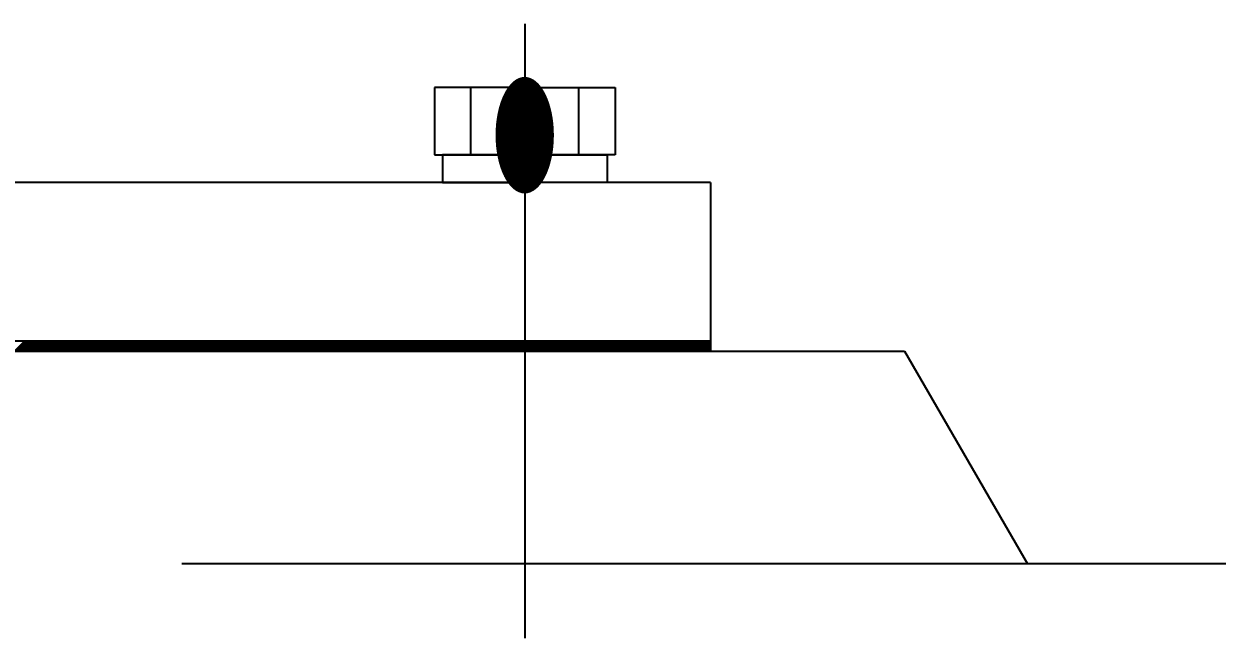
# Model space of a CAD drawing. Header units: millimetres. Extents: x 0 to 14700, y -398 to 10395.
# Drawn here: x 9381.6 to 9558.3, y 5487.3 to 5578.3 of the extents above; entities that cross this region are included whole.
import ezdxf
from ezdxf.enums import TextEntityAlignment as Align

# ---------------------------------------------------------------- set-up
doc = ezdxf.new("R2010")
doc.units = ezdxf.units.MM
doc.header["$LTSCALE"] = 350
doc.linetypes.add('K', pattern=[2.5, 1.25, -0.25, 0.25, -0.25, 0.25, -0.25])
doc.layers.add('01', color=7, linetype='Continuous')
doc.layers.add('07', color=6, linetype='K')
doc.styles.get("Standard").update_dxf_attribs({"font": 'isocp', "width": 0.707, "bigfont": 'intecad.shx'})

# ---------------------------------------------------------------- blocks, each defined once
blk = doc.blocks.new('rtrtrt')
at = {"layer": '07', "color": 6, "linetype": 'K', "ltscale": 0.8}
for p, q in [((8303.43, 22097.49), (8303.43, 22006.42)), ((8303.43, 22088.05), (8290.06, 22088.05)), ((8290.06, 22088.05), (8290.06, 22078.05)), ((8295.43, 22078.05), (8295.43, 22088.05)), ((8303.43, 22088.05), (8316.81, 22088.05)), ((8311.43, 22078.05), (8311.43, 22088.05)), ((8316.81, 22088.05), (8316.81, 22078.05)), ((8303.43, 22085.23), (8303.43, 22031.32)), ((8303.43, 22080.15), (8303.43, 22071.85)), ((8290.06, 22078.05), (8303.43, 22078.05)), ((8303.43, 22078.05), (8291.23, 22078.05)), ((8291.23, 22078.05), (8291.23, 22073.95)), ((8303.43, 22073.95), (8301.07, 22078.05)), ((8303.43, 22079.3), (8303.43, 22025.83)), ((8303.43, 22078.05), (8305.8, 22073.95)), ((8316.81, 22078.05), (8303.43, 22078.05)), ((8303.43, 22078.05), (8315.63, 22078.05)), ((8315.63, 22078.05), (8315.63, 22073.95)), ((8330.93, 22073.95), (7868.51, 22073.95)), ((8291.23, 22073.95), (8303.43, 22073.95)), ((8315.63, 22073.95), (8303.43, 22073.95)), ((8330.93, 22073.95), (8330.93, 22048.95)), ((8099.72, 22048.95), (8359.72, 22048.95)), ((8359.72, 22048.95), (8359.72, 22048.95)), ((8602.62, 22017.45), (8116.72, 22017.45))]:
    blk.add_line(p, q, dxfattribs=at)
at = {"layer": '07', "color": 6, "linetype": 'K'}
for p, q in [((8330.93, 22050.45), (7868.51, 22050.45)), ((8227.84, 22048.95), (8229.34, 22050.45)), ((8227.98, 22048.95), (8229.48, 22050.45)), ((8228.12, 22048.95), (8229.62, 22050.45)), ((8228.26, 22048.95), (8229.76, 22050.45)), ((8228.4, 22048.95), (8229.9, 22050.45)), ((8228.54, 22048.95), (8230.04, 22050.45)), ((8228.69, 22048.95), (8230.19, 22050.45)), ((8228.83, 22048.95), (8230.33, 22050.45)), ((8228.97, 22048.95), (8230.47, 22050.45)), ((8229.11, 22048.95), (8230.61, 22050.45)), ((8229.25, 22048.95), (8230.75, 22050.45)), ((8229.39, 22048.95), (8230.89, 22050.45)), ((8229.53, 22048.95), (8231.03, 22050.45)), ((8229.68, 22048.95), (8231.18, 22050.45)), ((8229.82, 22048.95), (8231.32, 22050.45)), ((8229.96, 22048.95), (8231.46, 22050.45)), ((8230.1, 22048.95), (8231.6, 22050.45)), ((8230.24, 22048.95), (8231.74, 22050.45)), ((8230.38, 22048.95), (8231.88, 22050.45)), ((8230.52, 22048.95), (8232.02, 22050.45)), ((8230.67, 22048.95), (8232.17, 22050.45)), ((8230.81, 22048.95), (8232.31, 22050.45)), ((8230.95, 22048.95), (8232.45, 22050.45)), ((8231.09, 22048.95), (8232.59, 22050.45)), ((8231.23, 22048.95), (8232.73, 22050.45)), ((8231.37, 22048.95), (8232.87, 22050.45)), ((8231.51, 22048.95), (8233.01, 22050.45)), ((8231.66, 22048.95), (8233.16, 22050.45)), ((8231.8, 22048.95), (8233.3, 22050.45)), ((8231.94, 22048.95), (8233.44, 22050.45)), ((8232.08, 22048.95), (8233.58, 22050.45)), ((8232.22, 22048.95), (8233.72, 22050.45)), ((8232.36, 22048.95), (8233.86, 22050.45)), ((8232.5, 22048.95), (8234, 22050.45)), ((8232.65, 22048.95), (8234.15, 22050.45)), ((8232.79, 22048.95), (8234.29, 22050.45)), ((8232.93, 22048.95), (8234.43, 22050.45)), ((8233.07, 22048.95), (8234.57, 22050.45)), ((8233.21, 22048.95), (8234.71, 22050.45)), ((8233.35, 22048.95), (8234.85, 22050.45)), ((8233.49, 22048.95), (8234.99, 22050.45)), ((8233.64, 22048.95), (8235.14, 22050.45)), ((8233.78, 22048.95), (8235.28, 22050.45)), ((8233.92, 22048.95), (8235.42, 22050.45)), ((8234.06, 22048.95), (8235.56, 22050.45)), ((8234.2, 22048.95), (8235.7, 22050.45)), ((8234.34, 22048.95), (8235.84, 22050.45)), ((8234.48, 22048.95), (8235.98, 22050.45)), ((8234.62, 22048.95), (8236.12, 22050.45)), ((8234.77, 22048.95), (8236.27, 22050.45)), ((8234.91, 22048.95), (8236.41, 22050.45)), ((8235.05, 22048.95), (8236.55, 22050.45)), ((8235.19, 22048.95), (8236.69, 22050.45)), ((8235.33, 22048.95), (8236.83, 22050.45)), ((8235.47, 22048.95), (8236.97, 22050.45)), ((8235.61, 22048.95), (8237.11, 22050.45)), ((8235.76, 22048.95), (8237.26, 22050.45)), ((8235.9, 22048.95), (8237.4, 22050.45)), ((8236.04, 22048.95), (8237.54, 22050.45)), ((8236.18, 22048.95), (8237.68, 22050.45)), ((8236.32, 22048.95), (8237.82, 22050.45)), ((8236.46, 22048.95), (8237.96, 22050.45)), ((8236.6, 22048.95), (8238.1, 22050.45)), ((8236.75, 22048.95), (8238.25, 22050.45)), ((8236.89, 22048.95), (8238.39, 22050.45)), ((8237.03, 22048.95), (8238.53, 22050.45)), ((8237.17, 22048.95), (8238.67, 22050.45)), ((8237.31, 22048.95), (8238.81, 22050.45)), ((8237.45, 22048.95), (8238.95, 22050.45)), ((8237.59, 22048.95), (8239.09, 22050.45)), ((8237.74, 22048.95), (8239.24, 22050.45)), ((8237.88, 22048.95), (8239.38, 22050.45)), ((8238.02, 22048.95), (8239.52, 22050.45)), ((8238.16, 22048.95), (8239.66, 22050.45)), ((8238.3, 22048.95), (8239.8, 22050.45)), ((8238.44, 22048.95), (8239.94, 22050.45)), ((8238.58, 22048.95), (8240.08, 22050.45)), ((8238.73, 22048.95), (8240.23, 22050.45)), ((8238.87, 22048.95), (8240.37, 22050.45)), ((8239.01, 22048.95), (8240.51, 22050.45)), ((8239.15, 22048.95), (8240.65, 22050.45)), ((8239.29, 22048.95), (8240.79, 22050.45)), ((8239.43, 22048.95), (8240.93, 22050.45)), ((8239.57, 22048.95), (8241.07, 22050.45)), ((8239.72, 22048.95), (8241.22, 22050.45)), ((8239.86, 22048.95), (8241.36, 22050.45)), ((8240, 22048.95), (8241.5, 22050.45)), ((8240.14, 22048.95), (8241.64, 22050.45)), ((8240.28, 22048.95), (8241.78, 22050.45)), ((8240.42, 22048.95), (8241.92, 22050.45)), ((8240.56, 22048.95), (8242.06, 22050.45)), ((8240.71, 22048.95), (8242.21, 22050.45)), ((8240.85, 22048.95), (8242.35, 22050.45)), ((8240.99, 22048.95), (8242.49, 22050.45)), ((8241.13, 22048.95), (8242.63, 22050.45)), ((8241.27, 22048.95), (8242.77, 22050.45)), ((8241.41, 22048.95), (8242.91, 22050.45)), ((8241.55, 22048.95), (8243.05, 22050.45)), ((8241.7, 22048.95), (8243.2, 22050.45)), ((8241.84, 22048.95), (8243.34, 22050.45)), ((8241.98, 22048.95), (8243.48, 22050.45)), ((8242.12, 22048.95), (8243.62, 22050.45)), ((8242.26, 22048.95), (8243.76, 22050.45)), ((8242.4, 22048.95), (8243.9, 22050.45)), ((8242.54, 22048.95), (8244.04, 22050.45)), ((8242.69, 22048.95), (8244.19, 22050.45)), ((8242.83, 22048.95), (8244.33, 22050.45)), ((8242.97, 22048.95), (8244.47, 22050.45)), ((8243.11, 22048.95), (8244.61, 22050.45)), ((8243.25, 22048.95), (8244.75, 22050.45)), ((8243.39, 22048.95), (8244.89, 22050.45)), ((8243.53, 22048.95), (8245.03, 22050.45)), ((8243.68, 22048.95), (8245.18, 22050.45)), ((8243.82, 22048.95), (8245.32, 22050.45)), ((8243.96, 22048.95), (8245.46, 22050.45)), ((8244.1, 22048.95), (8245.6, 22050.45)), ((8244.24, 22048.95), (8245.74, 22050.45)), ((8244.38, 22048.95), (8245.88, 22050.45)), ((8244.52, 22048.95), (8246.02, 22050.45)), ((8244.67, 22048.95), (8246.17, 22050.45)), ((8244.81, 22048.95), (8246.31, 22050.45)), ((8244.95, 22048.95), (8246.45, 22050.45)), ((8245.09, 22048.95), (8246.59, 22050.45)), ((8245.23, 22048.95), (8246.73, 22050.45)), ((8245.37, 22048.95), (8246.87, 22050.45)), ((8245.51, 22048.95), (8247.01, 22050.45)), ((8245.66, 22048.95), (8247.16, 22050.45)), ((8245.8, 22048.95), (8247.3, 22050.45)), ((8245.94, 22048.95), (8247.44, 22050.45)), ((8246.08, 22048.95), (8247.58, 22050.45)), ((8246.22, 22048.95), (8247.72, 22050.45)), ((8246.36, 22048.95), (8247.86, 22050.45)), ((8246.5, 22048.95), (8248, 22050.45)), ((8246.65, 22048.95), (8248.15, 22050.45)), ((8246.79, 22048.95), (8248.29, 22050.45)), ((8246.93, 22048.95), (8248.43, 22050.45)), ((8247.07, 22048.95), (8248.57, 22050.45)), ((8247.21, 22048.95), (8248.71, 22050.45)), ((8247.35, 22048.95), (8248.85, 22050.45)), ((8247.49, 22048.95), (8248.99, 22050.45)), ((8247.64, 22048.95), (8249.14, 22050.45)), ((8247.78, 22048.95), (8249.28, 22050.45)), ((8247.92, 22048.95), (8249.42, 22050.45)), ((8248.06, 22048.95), (8249.56, 22050.45)), ((8248.2, 22048.95), (8249.7, 22050.45)), ((8248.34, 22048.95), (8249.84, 22050.45)), ((8248.48, 22048.95), (8249.98, 22050.45)), ((8248.63, 22048.95), (8250.13, 22050.45)), ((8248.77, 22048.95), (8250.27, 22050.45)), ((8248.91, 22048.95), (8250.41, 22050.45)), ((8249.05, 22048.95), (8250.55, 22050.45)), ((8249.19, 22048.95), (8250.69, 22050.45)), ((8249.33, 22048.95), (8250.83, 22050.45)), ((8249.47, 22048.95), (8250.97, 22050.45)), ((8249.62, 22048.95), (8251.12, 22050.45)), ((8249.76, 22048.95), (8251.26, 22050.45)), ((8249.9, 22048.95), (8251.4, 22050.45)), ((8250.04, 22048.95), (8251.54, 22050.45)), ((8250.18, 22048.95), (8251.68, 22050.45)), ((8250.32, 22048.95), (8251.82, 22050.45)), ((8250.46, 22048.95), (8251.96, 22050.45)), ((8250.61, 22048.95), (8252.11, 22050.45)), ((8250.75, 22048.95), (8252.25, 22050.45)), ((8250.89, 22048.95), (8252.39, 22050.45)), ((8251.03, 22048.95), (8252.53, 22050.45)), ((8251.17, 22048.95), (8252.67, 22050.45)), ((8251.31, 22048.95), (8252.81, 22050.45)), ((8251.45, 22048.95), (8252.95, 22050.45)), ((8251.6, 22048.95), (8253.1, 22050.45)), ((8251.74, 22048.95), (8253.24, 22050.45)), ((8251.88, 22048.95), (8253.38, 22050.45)), ((8252.02, 22048.95), (8253.52, 22050.45)), ((8252.16, 22048.95), (8253.66, 22050.45)), ((8252.3, 22048.95), (8253.8, 22050.45)), ((8252.44, 22048.95), (8253.94, 22050.45)), ((8252.59, 22048.95), (8254.09, 22050.45)), ((8252.73, 22048.95), (8254.23, 22050.45)), ((8252.87, 22048.95), (8254.37, 22050.45)), ((8253.01, 22048.95), (8254.51, 22050.45)), ((8253.15, 22048.95), (8254.65, 22050.45)), ((8253.29, 22048.95), (8254.79, 22050.45)), ((8253.43, 22048.95), (8254.93, 22050.45)), ((8253.58, 22048.95), (8255.08, 22050.45)), ((8253.72, 22048.95), (8255.22, 22050.45)), ((8253.86, 22048.95), (8255.36, 22050.45)), ((8254, 22048.95), (8255.5, 22050.45)), ((8254.14, 22048.95), (8255.64, 22050.45)), ((8254.28, 22048.95), (8255.78, 22050.45)), ((8254.42, 22048.95), (8255.92, 22050.45)), ((8254.57, 22048.95), (8256.07, 22050.45)), ((8254.71, 22048.95), (8256.21, 22050.45)), ((8254.85, 22048.95), (8256.35, 22050.45)), ((8254.99, 22048.95), (8256.49, 22050.45)), ((8255.13, 22048.95), (8256.63, 22050.45)), ((8255.27, 22048.95), (8256.77, 22050.45)), ((8255.41, 22048.95), (8256.91, 22050.45)), ((8255.56, 22048.95), (8257.06, 22050.45)), ((8255.7, 22048.95), (8257.2, 22050.45)), ((8255.84, 22048.95), (8257.34, 22050.45)), ((8255.98, 22048.95), (8257.48, 22050.45)), ((8256.12, 22048.95), (8257.62, 22050.45)), ((8256.26, 22048.95), (8257.76, 22050.45)), ((8256.4, 22048.95), (8257.9, 22050.45)), ((8256.55, 22048.95), (8258.05, 22050.45)), ((8256.69, 22048.95), (8258.19, 22050.45)), ((8256.83, 22048.95), (8258.33, 22050.45)), ((8256.97, 22048.95), (8258.47, 22050.45)), ((8257.11, 22048.95), (8258.61, 22050.45)), ((8257.25, 22048.95), (8258.75, 22050.45)), ((8257.39, 22048.95), (8258.89, 22050.45)), ((8257.54, 22048.95), (8259.04, 22050.45)), ((8257.68, 22048.95), (8259.18, 22050.45)), ((8257.82, 22048.95), (8259.32, 22050.45)), ((8257.96, 22048.95), (8259.46, 22050.45)), ((8258.1, 22048.95), (8259.6, 22050.45)), ((8258.24, 22048.95), (8259.74, 22050.45)), ((8258.38, 22048.95), (8259.88, 22050.45)), ((8258.53, 22048.95), (8260.03, 22050.45)), ((8258.67, 22048.95), (8260.17, 22050.45)), ((8258.81, 22048.95), (8260.31, 22050.45)), ((8258.95, 22048.95), (8260.45, 22050.45)), ((8259.09, 22048.95), (8260.59, 22050.45)), ((8259.23, 22048.95), (8260.73, 22050.45)), ((8259.37, 22048.95), (8260.87, 22050.45)), ((8259.52, 22048.95), (8261.02, 22050.45)), ((8259.66, 22048.95), (8261.16, 22050.45)), ((8259.8, 22048.95), (8261.3, 22050.45)), ((8259.94, 22048.95), (8261.44, 22050.45)), ((8260.08, 22048.95), (8261.58, 22050.45)), ((8260.22, 22048.95), (8261.72, 22050.45)), ((8260.36, 22048.95), (8261.86, 22050.45)), ((8260.51, 22048.95), (8262.01, 22050.45)), ((8260.65, 22048.95), (8262.15, 22050.45)), ((8260.79, 22048.95), (8262.29, 22050.45)), ((8260.93, 22048.95), (8262.43, 22050.45)), ((8261.07, 22048.95), (8262.57, 22050.45)), ((8261.21, 22048.95), (8262.71, 22050.45)), ((8261.35, 22048.95), (8262.85, 22050.45)), ((8261.5, 22048.95), (8263, 22050.45)), ((8261.64, 22048.95), (8263.14, 22050.45)), ((8261.78, 22048.95), (8263.28, 22050.45)), ((8261.92, 22048.95), (8263.42, 22050.45)), ((8262.06, 22048.95), (8263.56, 22050.45)), ((8262.2, 22048.95), (8263.7, 22050.45)), ((8262.34, 22048.95), (8263.84, 22050.45)), ((8262.48, 22048.95), (8263.98, 22050.45)), ((8262.63, 22048.95), (8264.13, 22050.45)), ((8262.77, 22048.95), (8264.27, 22050.45)), ((8262.91, 22048.95), (8264.41, 22050.45)), ((8263.05, 22048.95), (8264.55, 22050.45)), ((8263.19, 22048.95), (8264.69, 22050.45)), ((8263.33, 22048.95), (8264.83, 22050.45)), ((8263.47, 22048.95), (8264.97, 22050.45)), ((8263.62, 22048.95), (8265.12, 22050.45)), ((8263.76, 22048.95), (8265.26, 22050.45)), ((8263.9, 22048.95), (8265.4, 22050.45)), ((8264.04, 22048.95), (8265.54, 22050.45)), ((8264.18, 22048.95), (8265.68, 22050.45)), ((8264.32, 22048.95), (8265.82, 22050.45)), ((8264.46, 22048.95), (8265.96, 22050.45)), ((8264.61, 22048.95), (8266.11, 22050.45)), ((8264.75, 22048.95), (8266.25, 22050.45)), ((8264.89, 22048.95), (8266.39, 22050.45)), ((8265.03, 22048.95), (8266.53, 22050.45)), ((8265.17, 22048.95), (8266.67, 22050.45)), ((8265.31, 22048.95), (8266.81, 22050.45)), ((8265.45, 22048.95), (8266.95, 22050.45)), ((8265.6, 22048.95), (8267.1, 22050.45)), ((8265.74, 22048.95), (8267.24, 22050.45)), ((8265.88, 22048.95), (8267.38, 22050.45)), ((8266.02, 22048.95), (8267.52, 22050.45)), ((8266.16, 22048.95), (8267.66, 22050.45)), ((8266.3, 22048.95), (8267.8, 22050.45)), ((8266.44, 22048.95), (8267.94, 22050.45)), ((8266.59, 22048.95), (8268.09, 22050.45)), ((8266.73, 22048.95), (8268.23, 22050.45)), ((8266.87, 22048.95), (8268.37, 22050.45)), ((8267.01, 22048.95), (8268.51, 22050.45)), ((8267.15, 22048.95), (8268.65, 22050.45)), ((8267.29, 22048.95), (8268.79, 22050.45)), ((8267.43, 22048.95), (8268.93, 22050.45)), ((8267.58, 22048.95), (8269.08, 22050.45)), ((8267.72, 22048.95), (8269.22, 22050.45)), ((8267.86, 22048.95), (8269.36, 22050.45)), ((8268, 22048.95), (8269.5, 22050.45)), ((8268.14, 22048.95), (8269.64, 22050.45)), ((8268.28, 22048.95), (8269.78, 22050.45)), ((8268.42, 22048.95), (8269.92, 22050.45)), ((8268.57, 22048.95), (8270.07, 22050.45)), ((8268.71, 22048.95), (8270.21, 22050.45)), ((8268.85, 22048.95), (8270.35, 22050.45)), ((8268.99, 22048.95), (8270.49, 22050.45)), ((8269.13, 22048.95), (8270.63, 22050.45)), ((8269.27, 22048.95), (8270.77, 22050.45)), ((8269.41, 22048.95), (8270.91, 22050.45)), ((8269.56, 22048.95), (8271.06, 22050.45)), ((8269.7, 22048.95), (8271.2, 22050.45)), ((8269.84, 22048.95), (8271.34, 22050.45)), ((8269.98, 22048.95), (8271.48, 22050.45)), ((8270.12, 22048.95), (8271.62, 22050.45)), ((8270.26, 22048.95), (8271.76, 22050.45)), ((8270.4, 22048.95), (8271.9, 22050.45)), ((8270.55, 22048.95), (8272.05, 22050.45)), ((8270.69, 22048.95), (8272.19, 22050.45)), ((8270.83, 22048.95), (8272.33, 22050.45)), ((8270.97, 22048.95), (8272.47, 22050.45)), ((8271.11, 22048.95), (8272.61, 22050.45)), ((8271.25, 22048.95), (8272.75, 22050.45)), ((8271.39, 22048.95), (8272.89, 22050.45)), ((8271.54, 22048.95), (8273.04, 22050.45)), ((8271.68, 22048.95), (8273.18, 22050.45)), ((8271.82, 22048.95), (8273.32, 22050.45)), ((8271.96, 22048.95), (8273.46, 22050.45)), ((8272.1, 22048.95), (8273.6, 22050.45)), ((8272.24, 22048.95), (8273.74, 22050.45)), ((8272.38, 22048.95), (8273.88, 22050.45)), ((8272.53, 22048.95), (8274.03, 22050.45)), ((8272.67, 22048.95), (8274.17, 22050.45)), ((8272.81, 22048.95), (8274.31, 22050.45)), ((8272.95, 22048.95), (8274.45, 22050.45)), ((8273.09, 22048.95), (8274.59, 22050.45)), ((8273.23, 22048.95), (8274.73, 22050.45)), ((8273.37, 22048.95), (8274.87, 22050.45)), ((8273.52, 22048.95), (8275.02, 22050.45)), ((8273.66, 22048.95), (8275.16, 22050.45)), ((8273.8, 22048.95), (8275.3, 22050.45)), ((8273.94, 22048.95), (8275.44, 22050.45)), ((8274.08, 22048.95), (8275.58, 22050.45)), ((8274.22, 22048.95), (8275.72, 22050.45)), ((8274.36, 22048.95), (8275.86, 22050.45)), ((8274.51, 22048.95), (8276.01, 22050.45)), ((8274.65, 22048.95), (8276.15, 22050.45)), ((8274.79, 22048.95), (8276.29, 22050.45)), ((8274.93, 22048.95), (8276.43, 22050.45)), ((8275.07, 22048.95), (8276.57, 22050.45)), ((8275.21, 22048.95), (8276.71, 22050.45)), ((8275.35, 22048.95), (8276.85, 22050.45)), ((8275.5, 22048.95), (8277, 22050.45)), ((8275.64, 22048.95), (8277.14, 22050.45)), ((8275.78, 22048.95), (8277.28, 22050.45)), ((8275.92, 22048.95), (8277.42, 22050.45)), ((8276.06, 22048.95), (8277.56, 22050.45)), ((8276.2, 22048.95), (8277.7, 22050.45)), ((8276.34, 22048.95), (8277.84, 22050.45)), ((8276.49, 22048.95), (8277.99, 22050.45)), ((8276.63, 22048.95), (8278.13, 22050.45)), ((8276.77, 22048.95), (8278.27, 22050.45)), ((8276.91, 22048.95), (8278.41, 22050.45)), ((8277.05, 22048.95), (8278.55, 22050.45)), ((8277.19, 22048.95), (8278.69, 22050.45)), ((8277.33, 22048.95), (8278.83, 22050.45)), ((8277.48, 22048.95), (8278.98, 22050.45)), ((8277.62, 22048.95), (8279.12, 22050.45)), ((8277.76, 22048.95), (8279.26, 22050.45)), ((8277.9, 22048.95), (8279.4, 22050.45)), ((8278.04, 22048.95), (8279.54, 22050.45)), ((8278.18, 22048.95), (8279.68, 22050.45)), ((8278.32, 22048.95), (8279.82, 22050.45)), ((8278.47, 22048.95), (8279.97, 22050.45)), ((8278.61, 22048.95), (8280.11, 22050.45)), ((8278.75, 22048.95), (8280.25, 22050.45)), ((8278.89, 22048.95), (8280.39, 22050.45)), ((8279.03, 22048.95), (8280.53, 22050.45)), ((8279.17, 22048.95), (8280.67, 22050.45)), ((8279.31, 22048.95), (8280.81, 22050.45)), ((8279.46, 22048.95), (8280.96, 22050.45)), ((8279.6, 22048.95), (8281.1, 22050.45)), ((8279.74, 22048.95), (8281.24, 22050.45)), ((8279.88, 22048.95), (8281.38, 22050.45)), ((8280.02, 22048.95), (8281.52, 22050.45)), ((8280.16, 22048.95), (8281.66, 22050.45)), ((8280.3, 22048.95), (8281.8, 22050.45)), ((8280.45, 22048.95), (8281.95, 22050.45)), ((8280.59, 22048.95), (8282.09, 22050.45)), ((8280.73, 22048.95), (8282.23, 22050.45)), ((8280.87, 22048.95), (8282.37, 22050.45)), ((8281.01, 22048.95), (8282.51, 22050.45)), ((8281.15, 22048.95), (8282.65, 22050.45)), ((8281.29, 22048.95), (8282.79, 22050.45)), ((8281.44, 22048.95), (8282.94, 22050.45)), ((8281.58, 22048.95), (8283.08, 22050.45)), ((8281.72, 22048.95), (8283.22, 22050.45)), ((8281.86, 22048.95), (8283.36, 22050.45)), ((8282, 22048.95), (8283.5, 22050.45)), ((8282.14, 22048.95), (8283.64, 22050.45)), ((8282.28, 22048.95), (8283.78, 22050.45)), ((8282.43, 22048.95), (8283.93, 22050.45)), ((8282.57, 22048.95), (8284.07, 22050.45)), ((8282.71, 22048.95), (8284.21, 22050.45)), ((8282.85, 22048.95), (8284.35, 22050.45)), ((8282.99, 22048.95), (8284.49, 22050.45)), ((8283.13, 22048.95), (8284.63, 22050.45)), ((8283.27, 22048.95), (8284.77, 22050.45)), ((8283.42, 22048.95), (8284.92, 22050.45)), ((8283.56, 22048.95), (8285.06, 22050.45)), ((8283.7, 22048.95), (8285.2, 22050.45)), ((8283.84, 22048.95), (8285.34, 22050.45)), ((8283.98, 22048.95), (8285.48, 22050.45)), ((8284.12, 22048.95), (8285.62, 22050.45)), ((8284.26, 22048.95), (8285.76, 22050.45)), ((8284.41, 22048.95), (8285.91, 22050.45)), ((8284.55, 22048.95), (8286.05, 22050.45)), ((8284.69, 22048.95), (8286.19, 22050.45)), ((8284.83, 22048.95), (8286.33, 22050.45)), ((8284.97, 22048.95), (8286.47, 22050.45)), ((8285.11, 22048.95), (8286.61, 22050.45)), ((8285.25, 22048.95), (8286.75, 22050.45)), ((8285.4, 22048.95), (8286.9, 22050.45)), ((8285.54, 22048.95), (8287.04, 22050.45)), ((8285.68, 22048.95), (8287.18, 22050.45)), ((8285.82, 22048.95), (8287.32, 22050.45)), ((8285.96, 22048.95), (8287.46, 22050.45)), ((8286.1, 22048.95), (8287.6, 22050.45)), ((8286.24, 22048.95), (8287.74, 22050.45)), ((8286.39, 22048.95), (8287.89, 22050.45)), ((8286.53, 22048.95), (8288.03, 22050.45)), ((8286.67, 22048.95), (8288.17, 22050.45)), ((8286.81, 22048.95), (8288.31, 22050.45)), ((8286.95, 22048.95), (8288.45, 22050.45)), ((8287.09, 22048.95), (8288.59, 22050.45)), ((8287.23, 22048.95), (8288.73, 22050.45)), ((8287.38, 22048.95), (8288.88, 22050.45)), ((8287.52, 22048.95), (8289.02, 22050.45)), ((8287.66, 22048.95), (8289.16, 22050.45)), ((8287.8, 22048.95), (8289.3, 22050.45)), ((8287.94, 22048.95), (8289.44, 22050.45)), ((8288.08, 22048.95), (8289.58, 22050.45)), ((8288.22, 22048.95), (8289.72, 22050.45)), ((8288.37, 22048.95), (8289.87, 22050.45)), ((8288.51, 22048.95), (8290.01, 22050.45)), ((8288.65, 22048.95), (8290.15, 22050.45)), ((8288.79, 22048.95), (8290.29, 22050.45)), ((8288.93, 22048.95), (8290.43, 22050.45)), ((8289.07, 22048.95), (8290.57, 22050.45)), ((8289.21, 22048.95), (8290.71, 22050.45)), ((8289.36, 22048.95), (8290.86, 22050.45)), ((8289.5, 22048.95), (8291, 22050.45)), ((8289.64, 22048.95), (8291.14, 22050.45)), ((8289.78, 22048.95), (8291.28, 22050.45)), ((8289.92, 22048.95), (8291.42, 22050.45)), ((8290.06, 22048.95), (8291.56, 22050.45)), ((8290.2, 22048.95), (8291.7, 22050.45)), ((8290.34, 22048.95), (8291.84, 22050.45)), ((8290.49, 22048.95), (8291.99, 22050.45)), ((8290.63, 22048.95), (8292.13, 22050.45)), ((8290.77, 22048.95), (8292.27, 22050.45)), ((8290.91, 22048.95), (8292.41, 22050.45)), ((8291.05, 22048.95), (8292.55, 22050.45)), ((8291.19, 22048.95), (8292.69, 22050.45)), ((8291.33, 22048.95), (8292.83, 22050.45)), ((8291.48, 22048.95), (8292.98, 22050.45)), ((8291.62, 22048.95), (8293.12, 22050.45)), ((8291.76, 22048.95), (8293.26, 22050.45)), ((8291.9, 22048.95), (8293.4, 22050.45)), ((8292.04, 22048.95), (8293.54, 22050.45)), ((8292.18, 22048.95), (8293.68, 22050.45)), ((8292.32, 22048.95), (8293.82, 22050.45)), ((8292.47, 22048.95), (8293.97, 22050.45)), ((8292.61, 22048.95), (8294.11, 22050.45)), ((8292.75, 22048.95), (8294.25, 22050.45)), ((8292.89, 22048.95), (8294.39, 22050.45)), ((8293.03, 22048.95), (8294.53, 22050.45)), ((8293.17, 22048.95), (8294.67, 22050.45)), ((8293.31, 22048.95), (8294.81, 22050.45)), ((8293.46, 22048.95), (8294.96, 22050.45)), ((8293.6, 22048.95), (8295.1, 22050.45)), ((8293.74, 22048.95), (8295.24, 22050.45)), ((8293.88, 22048.95), (8295.38, 22050.45)), ((8294.02, 22048.95), (8295.52, 22050.45)), ((8294.16, 22048.95), (8295.66, 22050.45)), ((8294.3, 22048.95), (8295.8, 22050.45)), ((8294.45, 22048.95), (8295.95, 22050.45)), ((8294.59, 22048.95), (8296.09, 22050.45)), ((8294.73, 22048.95), (8296.23, 22050.45)), ((8294.87, 22048.95), (8296.37, 22050.45)), ((8295.01, 22048.95), (8296.51, 22050.45)), ((8295.15, 22048.95), (8296.65, 22050.45)), ((8295.29, 22048.95), (8296.79, 22050.45)), ((8295.44, 22048.95), (8296.94, 22050.45)), ((8295.58, 22048.95), (8297.08, 22050.45)), ((8295.72, 22048.95), (8297.22, 22050.45)), ((8295.86, 22048.95), (8297.36, 22050.45)), ((8296, 22048.95), (8297.5, 22050.45)), ((8296.14, 22048.95), (8297.64, 22050.45)), ((8296.28, 22048.95), (8297.78, 22050.45)), ((8296.43, 22048.95), (8297.93, 22050.45)), ((8296.57, 22048.95), (8298.07, 22050.45)), ((8296.71, 22048.95), (8298.21, 22050.45)), ((8296.85, 22048.95), (8298.35, 22050.45)), ((8296.99, 22048.95), (8298.49, 22050.45)), ((8297.13, 22048.95), (8298.63, 22050.45)), ((8297.27, 22048.95), (8298.77, 22050.45)), ((8297.42, 22048.95), (8298.92, 22050.45)), ((8297.56, 22048.95), (8299.06, 22050.45)), ((8297.7, 22048.95), (8299.2, 22050.45)), ((8297.84, 22048.95), (8299.34, 22050.45)), ((8297.98, 22048.95), (8299.48, 22050.45)), ((8298.12, 22048.95), (8299.62, 22050.45)), ((8298.26, 22048.95), (8299.76, 22050.45)), ((8298.41, 22048.95), (8299.91, 22050.45)), ((8298.55, 22048.95), (8300.05, 22050.45)), ((8298.69, 22048.95), (8300.19, 22050.45)), ((8298.83, 22048.95), (8300.33, 22050.45)), ((8298.97, 22048.95), (8300.47, 22050.45)), ((8299.11, 22048.95), (8300.61, 22050.45)), ((8299.25, 22048.95), (8300.75, 22050.45)), ((8299.4, 22048.95), (8300.9, 22050.45)), ((8299.54, 22048.95), (8301.04, 22050.45)), ((8299.68, 22048.95), (8301.18, 22050.45)), ((8299.82, 22048.95), (8301.32, 22050.45)), ((8299.96, 22048.95), (8301.46, 22050.45)), ((8300.1, 22048.95), (8301.6, 22050.45)), ((8300.24, 22048.95), (8301.74, 22050.45)), ((8300.39, 22048.95), (8301.89, 22050.45)), ((8300.53, 22048.95), (8302.03, 22050.45)), ((8300.67, 22048.95), (8302.17, 22050.45)), ((8300.81, 22048.95), (8302.31, 22050.45)), ((8300.95, 22048.95), (8302.45, 22050.45)), ((8301.09, 22048.95), (8302.59, 22050.45)), ((8301.23, 22048.95), (8302.73, 22050.45)), ((8301.38, 22048.95), (8302.88, 22050.45)), ((8301.52, 22048.95), (8303.02, 22050.45)), ((8301.66, 22048.95), (8303.16, 22050.45)), ((8301.8, 22048.95), (8303.3, 22050.45)), ((8301.94, 22048.95), (8303.43, 22050.44)), ((8302.08, 22048.95), (8303.43, 22050.3)), ((8302.22, 22048.95), (8303.43, 22050.16)), ((8302.37, 22048.95), (8303.43, 22050.02)), ((8302.51, 22048.95), (8303.43, 22049.88)), ((8302.65, 22048.95), (8303.43, 22049.73)), ((8302.79, 22048.95), (8303.43, 22049.59)), ((8303.43, 22049.03), (8304.86, 22050.45)), ((8303.43, 22049.17), (8304.71, 22050.45)), ((8303.43, 22049.31), (8304.57, 22050.45)), ((8303.43, 22049.45), (8304.43, 22050.45)), ((8303.43, 22049.59), (8304.29, 22050.45)), ((8303.43, 22049.73), (8304.15, 22050.45)), ((8303.43, 22049.88), (8304.01, 22050.45)), ((8303.43, 22050.02), (8303.87, 22050.45)), ((8303.43, 22050.16), (8303.72, 22050.45)), ((8303.43, 22050.3), (8303.58, 22050.45)), ((8303.43, 22050.44), (8303.44, 22050.45)), ((8303.5, 22048.95), (8305, 22050.45)), ((8303.64, 22048.95), (8305.14, 22050.45)), ((8303.78, 22048.95), (8305.28, 22050.45)), ((8303.92, 22048.95), (8305.42, 22050.45)), ((8304.06, 22048.95), (8305.56, 22050.45)), ((8304.2, 22048.95), (8305.7, 22050.45)), ((8304.35, 22048.95), (8305.85, 22050.45)), ((8304.49, 22048.95), (8305.99, 22050.45)), ((8304.63, 22048.95), (8306.13, 22050.45)), ((8304.77, 22048.95), (8306.27, 22050.45)), ((8304.91, 22048.95), (8306.41, 22050.45)), ((8305.05, 22048.95), (8306.55, 22050.45)), ((8305.19, 22048.95), (8306.69, 22050.45)), ((8305.34, 22048.95), (8306.84, 22050.45)), ((8305.48, 22048.95), (8306.98, 22050.45)), ((8305.62, 22048.95), (8307.12, 22050.45)), ((8305.76, 22048.95), (8307.26, 22050.45)), ((8305.9, 22048.95), (8307.4, 22050.45)), ((8306.04, 22048.95), (8307.54, 22050.45)), ((8306.18, 22048.95), (8307.68, 22050.45)), ((8306.33, 22048.95), (8307.83, 22050.45)), ((8306.47, 22048.95), (8307.97, 22050.45)), ((8306.61, 22048.95), (8308.11, 22050.45)), ((8306.75, 22048.95), (8308.25, 22050.45)), ((8306.89, 22048.95), (8308.39, 22050.45)), ((8307.03, 22048.95), (8308.53, 22050.45)), ((8307.17, 22048.95), (8308.67, 22050.45)), ((8307.32, 22048.95), (8308.82, 22050.45)), ((8307.46, 22048.95), (8308.96, 22050.45)), ((8307.6, 22048.95), (8309.1, 22050.45)), ((8307.74, 22048.95), (8309.24, 22050.45)), ((8307.88, 22048.95), (8309.38, 22050.45)), ((8308.02, 22048.95), (8309.52, 22050.45)), ((8308.16, 22048.95), (8309.66, 22050.45)), ((8308.31, 22048.95), (8309.81, 22050.45)), ((8308.45, 22048.95), (8309.95, 22050.45)), ((8308.59, 22048.95), (8310.09, 22050.45)), ((8308.73, 22048.95), (8310.23, 22050.45)), ((8308.87, 22048.95), (8310.37, 22050.45)), ((8309.01, 22048.95), (8310.51, 22050.45)), ((8309.15, 22048.95), (8310.65, 22050.45)), ((8309.3, 22048.95), (8310.8, 22050.45)), ((8309.44, 22048.95), (8310.94, 22050.45)), ((8309.58, 22048.95), (8311.08, 22050.45)), ((8309.72, 22048.95), (8311.22, 22050.45)), ((8309.86, 22048.95), (8311.36, 22050.45)), ((8310, 22048.95), (8311.5, 22050.45)), ((8310.14, 22048.95), (8311.64, 22050.45)), ((8310.29, 22048.95), (8311.79, 22050.45)), ((8310.43, 22048.95), (8311.93, 22050.45)), ((8310.57, 22048.95), (8312.07, 22050.45)), ((8310.71, 22048.95), (8312.21, 22050.45)), ((8310.85, 22048.95), (8312.35, 22050.45)), ((8310.99, 22048.95), (8312.49, 22050.45)), ((8311.13, 22048.95), (8312.63, 22050.45)), ((8311.28, 22048.95), (8312.78, 22050.45)), ((8311.42, 22048.95), (8312.92, 22050.45)), ((8311.56, 22048.95), (8313.06, 22050.45)), ((8311.7, 22048.95), (8313.2, 22050.45)), ((8311.84, 22048.95), (8313.34, 22050.45)), ((8311.98, 22048.95), (8313.48, 22050.45)), ((8312.12, 22048.95), (8313.62, 22050.45)), ((8312.27, 22048.95), (8313.77, 22050.45)), ((8312.41, 22048.95), (8313.91, 22050.45)), ((8312.55, 22048.95), (8314.05, 22050.45)), ((8312.69, 22048.95), (8314.19, 22050.45)), ((8312.83, 22048.95), (8314.33, 22050.45)), ((8312.97, 22048.95), (8314.47, 22050.45)), ((8313.11, 22048.95), (8314.61, 22050.45)), ((8313.26, 22048.95), (8314.76, 22050.45)), ((8313.4, 22048.95), (8314.9, 22050.45)), ((8313.54, 22048.95), (8315.04, 22050.45)), ((8313.68, 22048.95), (8315.18, 22050.45)), ((8313.82, 22048.95), (8315.32, 22050.45)), ((8313.96, 22048.95), (8315.46, 22050.45)), ((8314.1, 22048.95), (8315.6, 22050.45)), ((8314.25, 22048.95), (8315.75, 22050.45)), ((8314.39, 22048.95), (8315.89, 22050.45)), ((8314.53, 22048.95), (8316.03, 22050.45)), ((8314.67, 22048.95), (8316.17, 22050.45)), ((8314.81, 22048.95), (8316.31, 22050.45)), ((8314.95, 22048.95), (8316.45, 22050.45)), ((8315.09, 22048.95), (8316.59, 22050.45)), ((8315.24, 22048.95), (8316.74, 22050.45)), ((8315.38, 22048.95), (8316.88, 22050.45)), ((8315.52, 22048.95), (8317.02, 22050.45)), ((8315.66, 22048.95), (8317.16, 22050.45)), ((8315.8, 22048.95), (8317.3, 22050.45)), ((8315.94, 22048.95), (8317.44, 22050.45)), ((8316.08, 22048.95), (8317.58, 22050.45)), ((8316.23, 22048.95), (8317.73, 22050.45)), ((8316.37, 22048.95), (8317.87, 22050.45)), ((8316.51, 22048.95), (8318.01, 22050.45)), ((8316.65, 22048.95), (8318.15, 22050.45)), ((8316.79, 22048.95), (8318.29, 22050.45)), ((8316.93, 22048.95), (8318.43, 22050.45)), ((8317.07, 22048.95), (8318.57, 22050.45)), ((8317.22, 22048.95), (8318.72, 22050.45)), ((8317.36, 22048.95), (8318.86, 22050.45)), ((8317.5, 22048.95), (8319, 22050.45)), ((8317.64, 22048.95), (8319.14, 22050.45)), ((8317.78, 22048.95), (8319.28, 22050.45)), ((8317.92, 22048.95), (8319.42, 22050.45)), ((8318.06, 22048.95), (8319.56, 22050.45)), ((8318.21, 22048.95), (8319.71, 22050.45)), ((8318.35, 22048.95), (8319.85, 22050.45)), ((8318.49, 22048.95), (8319.99, 22050.45)), ((8318.63, 22048.95), (8320.13, 22050.45)), ((8318.77, 22048.95), (8320.27, 22050.45)), ((8318.91, 22048.95), (8320.41, 22050.45)), ((8319.05, 22048.95), (8320.55, 22050.45)), ((8319.19, 22048.95), (8320.69, 22050.45)), ((8319.34, 22048.95), (8320.84, 22050.45)), ((8319.48, 22048.95), (8320.98, 22050.45)), ((8319.62, 22048.95), (8321.12, 22050.45)), ((8319.76, 22048.95), (8321.26, 22050.45)), ((8319.9, 22048.95), (8321.4, 22050.45)), ((8320.04, 22048.95), (8321.54, 22050.45)), ((8320.18, 22048.95), (8321.68, 22050.45)), ((8320.33, 22048.95), (8321.83, 22050.45)), ((8320.47, 22048.95), (8321.97, 22050.45)), ((8320.61, 22048.95), (8322.11, 22050.45)), ((8320.75, 22048.95), (8322.25, 22050.45)), ((8320.89, 22048.95), (8322.39, 22050.45)), ((8321.03, 22048.95), (8322.53, 22050.45)), ((8321.17, 22048.95), (8322.67, 22050.45)), ((8321.32, 22048.95), (8322.82, 22050.45)), ((8321.46, 22048.95), (8322.96, 22050.45)), ((8321.6, 22048.95), (8323.1, 22050.45)), ((8321.74, 22048.95), (8323.24, 22050.45)), ((8321.88, 22048.95), (8323.38, 22050.45)), ((8322.02, 22048.95), (8323.52, 22050.45)), ((8322.16, 22048.95), (8323.66, 22050.45)), ((8322.31, 22048.95), (8323.81, 22050.45)), ((8322.45, 22048.95), (8323.95, 22050.45)), ((8322.59, 22048.95), (8324.09, 22050.45)), ((8322.73, 22048.95), (8324.23, 22050.45)), ((8322.87, 22048.95), (8324.37, 22050.45)), ((8323.01, 22048.95), (8324.51, 22050.45)), ((8323.15, 22048.95), (8324.65, 22050.45)), ((8323.3, 22048.95), (8324.8, 22050.45)), ((8323.44, 22048.95), (8324.94, 22050.45)), ((8323.58, 22048.95), (8325.08, 22050.45)), ((8323.72, 22048.95), (8325.22, 22050.45)), ((8323.86, 22048.95), (8325.36, 22050.45)), ((8324, 22048.95), (8325.5, 22050.45)), ((8324.14, 22048.95), (8325.64, 22050.45)), ((8324.29, 22048.95), (8325.79, 22050.45)), ((8324.43, 22048.95), (8325.93, 22050.45)), ((8324.57, 22048.95), (8326.07, 22050.45)), ((8324.71, 22048.95), (8326.21, 22050.45)), ((8324.85, 22048.95), (8326.35, 22050.45)), ((8324.99, 22048.95), (8326.49, 22050.45)), ((8325.13, 22048.95), (8326.63, 22050.45)), ((8325.28, 22048.95), (8326.78, 22050.45)), ((8325.42, 22048.95), (8326.92, 22050.45)), ((8325.56, 22048.95), (8327.06, 22050.45)), ((8325.7, 22048.95), (8327.2, 22050.45)), ((8325.84, 22048.95), (8327.34, 22050.45)), ((8325.98, 22048.95), (8327.48, 22050.45)), ((8326.12, 22048.95), (8327.62, 22050.45)), ((8326.27, 22048.95), (8327.77, 22050.45)), ((8326.41, 22048.95), (8327.91, 22050.45)), ((8326.55, 22048.95), (8328.05, 22050.45)), ((8326.69, 22048.95), (8328.19, 22050.45)), ((8326.83, 22048.95), (8328.33, 22050.45)), ((8326.97, 22048.95), (8328.47, 22050.45)), ((8327.11, 22048.95), (8328.61, 22050.45)), ((8327.26, 22048.95), (8328.76, 22050.45)), ((8327.4, 22048.95), (8328.9, 22050.45)), ((8327.54, 22048.95), (8329.04, 22050.45)), ((8327.68, 22048.95), (8329.18, 22050.45)), ((8327.82, 22048.95), (8329.32, 22050.45)), ((8327.96, 22048.95), (8329.46, 22050.45)), ((8328.1, 22048.95), (8329.6, 22050.45)), ((8328.25, 22048.95), (8329.75, 22050.45)), ((8328.39, 22048.95), (8329.89, 22050.45)), ((8328.53, 22048.95), (8330.03, 22050.45)), ((8328.67, 22048.95), (8330.17, 22050.45)), ((8328.81, 22048.95), (8330.31, 22050.45)), ((8328.95, 22048.95), (8330.45, 22050.45)), ((8329.09, 22048.95), (8330.59, 22050.45)), ((8329.24, 22048.95), (8330.74, 22050.45)), ((8329.38, 22048.95), (8330.88, 22050.45)), ((8329.52, 22048.95), (8330.93, 22050.36)), ((8329.66, 22048.95), (8330.93, 22050.22)), ((8329.8, 22048.95), (8330.93, 22050.08)), ((8329.94, 22048.95), (8330.93, 22049.94)), ((8330.08, 22048.95), (8330.93, 22049.8)), ((8330.23, 22048.95), (8330.93, 22049.66)), ((8330.37, 22048.95), (8330.93, 22049.52)), ((8302.93, 22048.95), (8303.43, 22049.45)), ((8303.07, 22048.95), (8303.43, 22049.31)), ((8303.21, 22048.95), (8303.43, 22049.17)), ((8303.36, 22048.95), (8303.43, 22049.03)), ((8330.51, 22048.95), (8330.93, 22049.37)), ((8330.65, 22048.95), (8330.93, 22049.23)), ((8330.79, 22048.95), (8330.93, 22049.09)), ((8359.72, 22048.95), (8377.91, 22017.45))]:
    blk.add_line(p, q, dxfattribs=at)
at = {"layer": '07', "color": 6, "linetype": 'K', "width": 0.605172}
blk.add_text('\\M+5A1F1', height=16, dxfattribs=at).set_placement((8298.63, 22072.15), (8308.23, 22072.15), align=Align.FIT)

msp = doc.modelspace()

# ---------------------------------------------------------------- block references
at = {"layer": '01'}
msp.add_blockref('rtrtrt', (1152.33, -16519.14), dxfattribs=at)

doc.saveas('drawing.dxf')
